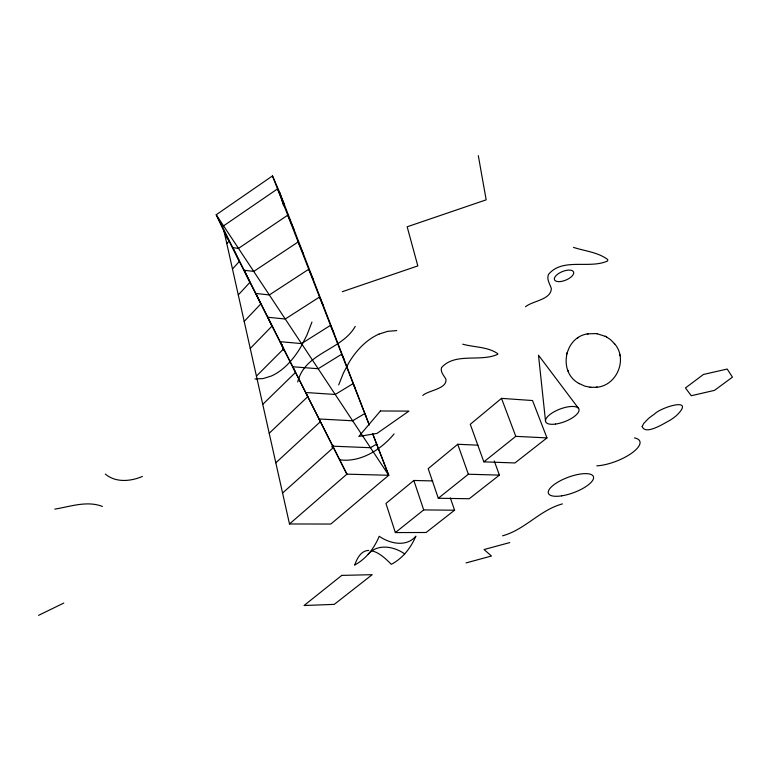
<?xml version="1.0" encoding="UTF-8"?>
<svg xmlns="http://www.w3.org/2000/svg" width="771" height="771" viewBox="0 0 771 771"><rect width="100%" height="100%" fill="white"/><g stroke="black" fill="none" stroke-linecap="round" stroke-linejoin="round"><path stroke-width="1.16" d="M587.81 333.843C564.054 337.033 557.732 372.836 579.464 383.707M566.454 354.564L566.589 354.034M566.733 353.436L566.868 352.916M311.947 322.047L306.954 335.028L301.037 346.603A96.51 54.847 -83.3 0 1 271.334 376.007L263.181 378.551L255.018 378.975M338.71 384.912L343.403 373.058L349.041 362.399A97.705 62.037 -87.2 0 1 378.956 334.122M354.785 564.989C356.896 558.541 361.001 550.571 368.769 550.398M297.722 382.002C304.815 352.357 341.486 350.622 355.238 326.403M596.86 387.235C616.983 385.577 628.163 358.679 614.314 343.49M394.077 433.928C381.173 449.589 360.452 462.831 339.471 459.776M226.809 243.607L229.054 241.082L221.672 225.585L223.571 225.855L277.531 188.885L284.47 204.816L283.612 205.77M371.93 550.802C379.746 552.836 385.731 558.802 391.302 564.314A82.825 51.802 -88.8 0 0 404.669 553.935L405.498 552.961A68.012 42.665 -89.2 0 0 414.114 539.96L415.906 536.144C406.51 547.391 389.818 543.748 379.265 536.288L377.462 540.182A69.563 42.415 -89 0 1 368.056 554.397A84.338 51.262 -88.6 0 1 354.776 564.941M232.485 268.992L239.347 261.436L232.784 247.645L238.49 248.397L287.737 215.186L293.896 229.266M238.287 294.917L249.929 282.369L244.176 270.255L253.746 271.421L298.146 241.978L303.523 254.237M244.205 321.401L260.82 303.909L255.866 293.452L269.33 294.956L308.737 269.252L313.354 279.757M250.247 348.453L272.028 326.085L267.855 317.257L285.251 319.011L319.522 297.037L323.415 305.846M256.435 376.103L283.574 348.916L280.162 341.678L301.538 343.596L330.518 325.352L333.689 332.503M262.757 404.361L295.476 372.451L292.797 366.765L318.182 368.74L341.717 354.197L344.203 359.768M368.056 554.388C377.462 543.285 394.058 546.34 404.659 553.906M269.214 433.254L307.735 396.699L305.769 392.516L335.221 394.463L353.128 383.601L354.949 387.659M275.816 462.812L320.379 421.708L319.098 418.981L352.646 420.783L364.77 413.564L365.955 416.195M331.675 446.929L333.429 445.359M282.581 493.035L333.429 447.517L332.802 446.187L370.475 447.71L376.634 444.125L377.212 445.387M369.28 424.831L279.834 192.789L272.491 175.913L216.217 214.762L224.014 231.117L289.491 523.972L346.892 474.155L388.729 475.273L372.74 433.803M372.624 433.794L388.729 475.273L330.807 524.049L289.491 523.972M501.507 398.366L470.281 424.301L483.851 461.858L514.951 462.957L546.976 437.899L532.53 400.535L501.507 398.366L515.78 436.347L546.976 437.899M432.753 480.931L413.844 480.468L385.953 503.453L395.35 532.578L426.093 532.501L454.582 510.209L450.351 497.941M477.953 445.175L457.743 444.279L428.194 468.643L438.294 498.259L469.24 498.741L499.415 475.119L494.24 460.923M395.35 532.578L423.703 509.92L454.582 510.209M438.294 498.259L468.363 474.232L499.415 475.119M483.851 461.858L515.78 436.347M577.681 338.006L578.578 337.428M38.55 615.354L63.771 603.067M525.514 306.752C532.703 300.738 551.014 299.909 551.352 288.499C549.896 284.007 546.437 279.372 548.441 274.495C562.56 257.225 589.43 269.349 607.654 260.955L607.721 259.538C597.988 252.184 584.813 251.105 573.46 247.375M422.807 395.456C428.252 390.29 447.17 389.066 445.927 379.284C444.106 375.631 440.145 372.133 441.484 367.671C455.092 352.135 480.381 362.322 497.661 354.332L497.854 353.764C488.11 346.748 474.126 347.345 462.725 344.194M378.956 334.113L387.707 331.337L396.737 330.586M142.375 476.439C130.665 481.49 115.65 482.858 105.309 474.059M562.406 503.906C539.989 509.91 524.955 529.735 502.576 535.806M342.285 291.698L417.824 265.908L407.165 226.799L486.173 199.834L478.309 155.646M466.021 562.936L491.455 556.026L484.082 549.53L509.766 542.582M54.789 509.139C70.19 506.586 87.152 500.456 102.398 506.451M587.83 333.843L596.388 333.573M587.319 333.939L588.379 333.737M590.779 387.341L596.687 387.254M596.147 387.321L597.342 387.167M579.002 383.447L584.611 386.049L590.307 387.293M589.776 387.235L591.28 387.389M596.821 333.631L605.688 336.474M595.848 333.506L597.38 333.708M606.228 336.763L610.536 339.674L614.66 343.905M605.216 336.223L606.719 337.023M578.607 408.485L538.495 355.2L545.531 421.178M388.729 475.273L216.217 214.762L346.892 474.155L224.014 231.117L226.491 237.902M567.755 370.167L567.967 370.649M568.246 371.285L568.458 371.767M272.491 175.913L369.136 424.821M457.743 444.279L468.363 474.232M413.844 480.468L423.703 509.92M279.834 192.789L283.535 205.5M281.955 344.55L283.526 350.342M619.633 354.062L619.749 354.573M619.894 355.258L620.009 355.768M634.437 437.918A29.182 10.168 -21.1 0 1 632.393 452.635A29.182 10.168 -21.1 0 1 596.802 465.857M642.166 426.498C645.433 435.817 664.843 422.836 670.201 420.166A38.338 13.733 -21.8 0 0 676.408 415.598C696.608 396.053 660.487 407.377 654.415 414.123A37.789 13.271 -22.1 0 0 648.218 418.759L643.689 423.481L642.166 426.498M380.44 410.972L358.833 436.444L377.019 433.408L408.929 411.107L380.44 410.972M341.755 575.397L304.073 605.505L334.267 604.368L372.2 574.684L341.755 575.397M703.451 374.465L685.467 387.938L691.25 395.735L714.486 390.367L732.45 377.154L727.198 369.049L703.451 374.465M560.44 281.55A10.322 4.616 -22.2 0 0 573.634 272.115A10.322 4.616 -22.2 0 0 558.011 273.917A10.322 4.616 -22.2 0 0 560.44 281.55M561.664 495.849A24.007 8.173 -20.4 0 0 593.458 476.748A24.007 8.173 -20.4 0 0 557.606 482.26A24.007 8.173 -20.4 0 0 561.664 495.849M555.573 424.06A17.791 6.717 -20.9 0 0 578.973 409.247A17.791 6.717 -20.9 0 0 552.315 412.851A17.791 6.717 -20.9 0 0 555.573 424.06"/></g></svg>
